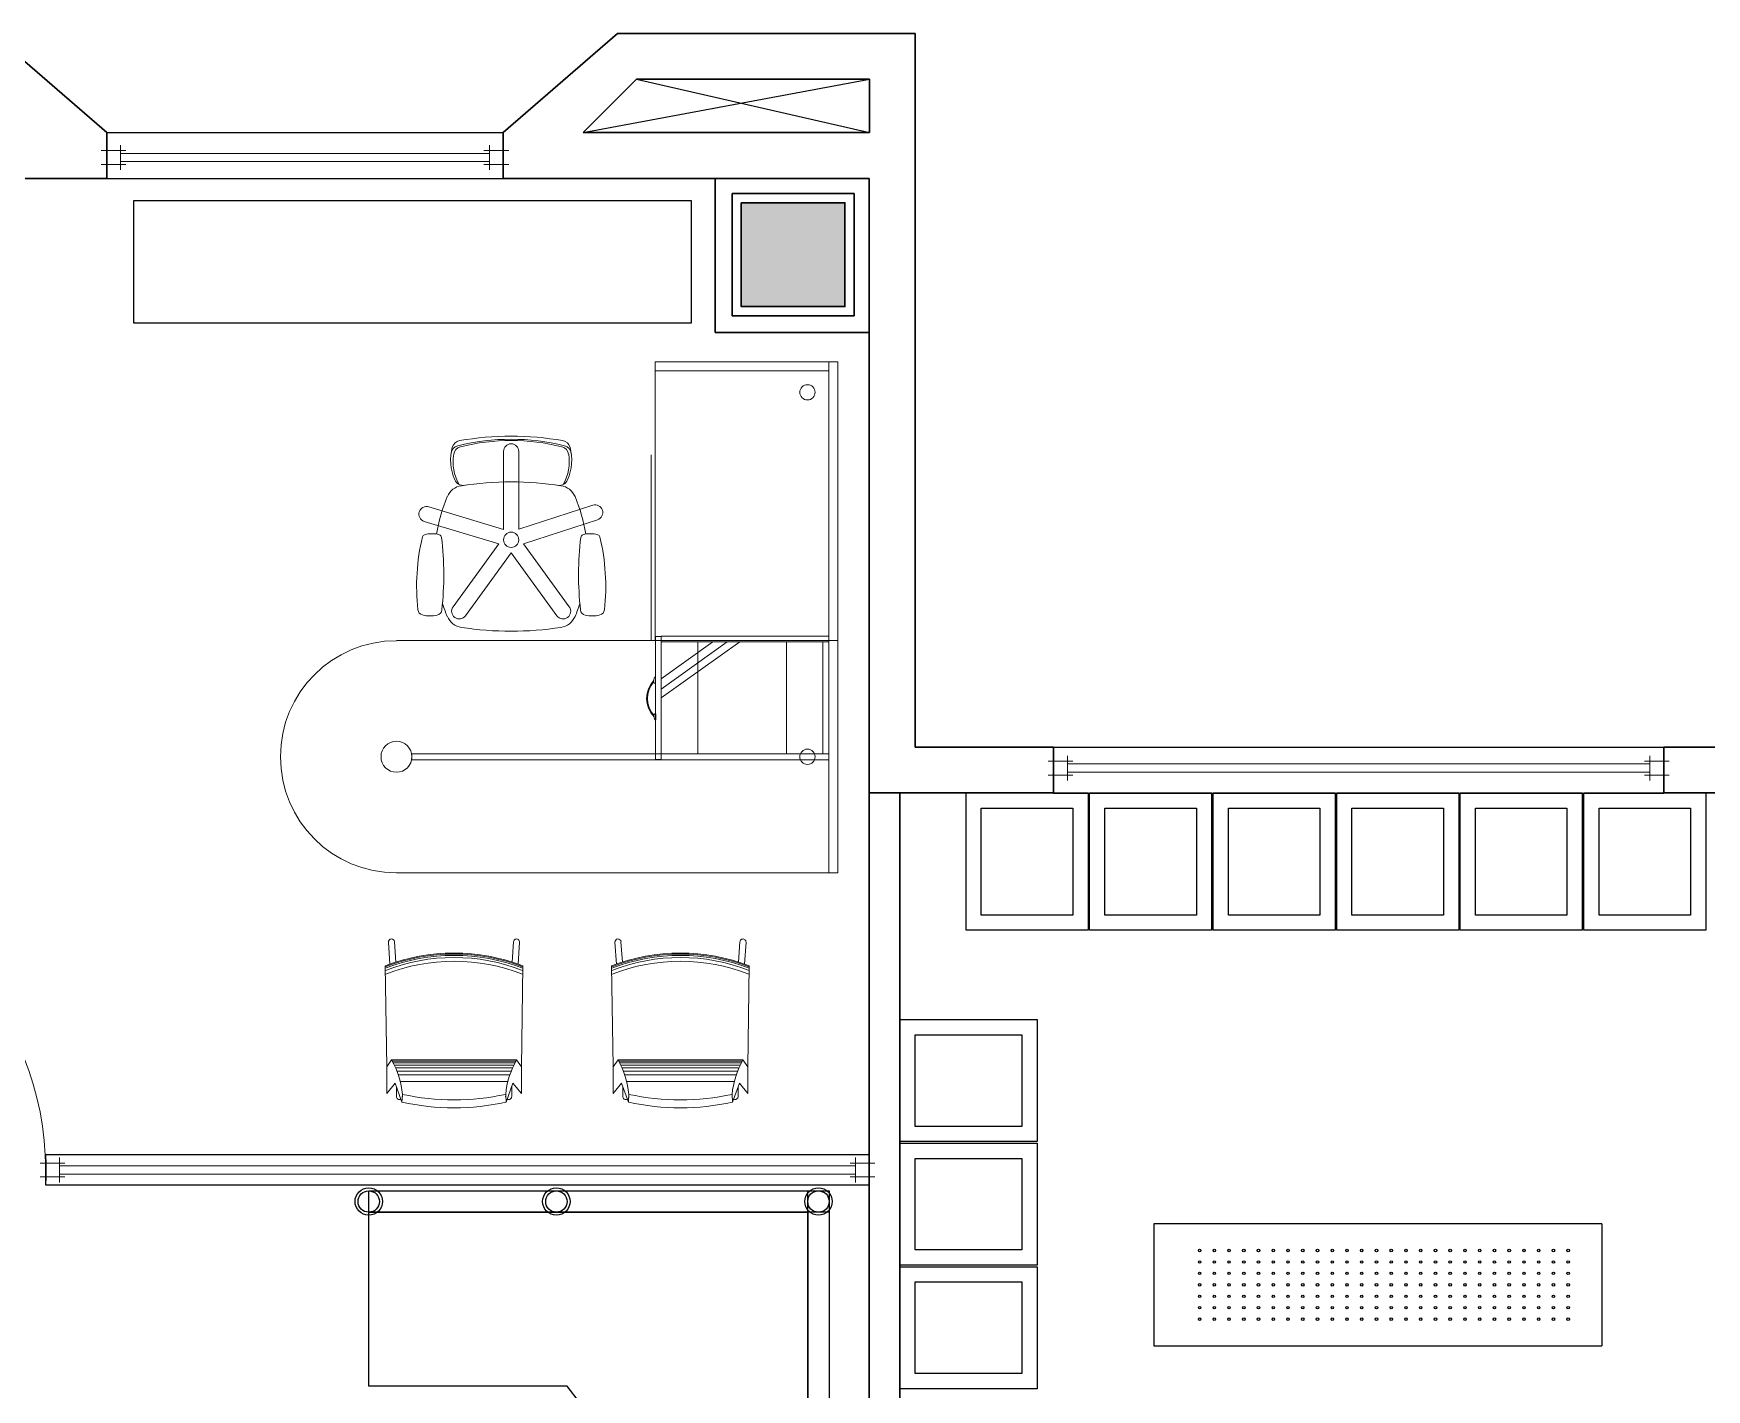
# Model space of a CAD drawing. Header units: inches. Extents: x 32 to 51.7, y 18.3 to 41.9.
# Drawn here: x 41.48 to 46.97, y 37.5 to 41.95 of the extents above; entities that cross this region are included whole.
import ezdxf

# ---------------------------------------------------------------- set-up
doc = ezdxf.new("R2010")
doc.units = ezdxf.units.IN
doc.header["$MEASUREMENT"] = 0
doc.linetypes.add('EJES½', pattern=[0.175, 0.1, -0.025, 0.025, -0.025])
for name, color, linetype in [('1', 5, 'Continuous'), ('10', 253, 'Continuous'), ('2', 251, 'Continuous'), ('8', 5, 'Continuous')]:
    doc.layers.add(name, color=color, linetype=linetype)
for name, color, linetype, lineweight in [('11', 253, 'Continuous', 13), ('4', 253, 'Continuous', 9), ('6', 251, 'Continuous', 0), ('WALL 1 100', 250, 'Continuous', 30)]:
    doc.layers.add(name, color=color, linetype=linetype, lineweight=lineweight)

# ---------------------------------------------------------------- blocks, each defined once
blk = doc.blocks.new('TR TR G')
at = {"layer": '11'}
for p, q in [((2196.4235, 1191.2698), (2196.7547, 1191.2749)), ((2196.442, 1190.8461), (2196.442, 1191.2523)), ((2196.4459, 1190.8445), (2196.4459, 1191.2538)), ((2196.7604, 1191.2593), (2196.8319, 1191.264)), ((2196.3263, 1191.2383), (2196.3589, 1191.2383)), ((2196.3757, 1190.8726), (2196.3757, 1191.2257)), ((2196.3973, 1190.8663), (2196.3973, 1191.2321)), ((2196.4095, 1190.8618), (2196.4095, 1191.2365)), ((2196.4203, 1190.8573), (2196.4203, 1191.241)), ((2196.429, 1190.8533), (2196.429, 1191.245)), ((2196.4362, 1190.8497), (2196.4362, 1191.2486)), ((2196.767, 1191.2397), (2196.8332, 1191.2441)), ((2197.4297, 1189.9135), (2197.4297, 1191.1881)), ((2197.4496, 1191.1881), (2197.4496, 1189.9135)), ((2196.3263, 1190.86), (2196.3589, 1190.86)), ((2196.4235, 1190.8285), (2196.7547, 1190.8234)), ((2196.7604, 1190.8391), (2196.8319, 1190.8343)), ((2196.767, 1190.8586), (2196.8332, 1190.8542)), ((2196.3263, 1190.496), (2196.3589, 1190.496)), ((2196.3757, 1190.1304), (2196.3757, 1190.4835)), ((2196.3973, 1190.124), (2196.3973, 1190.4898)), ((2196.4095, 1190.1196), (2196.4095, 1190.4943)), ((2196.4203, 1190.1151), (2196.4203, 1190.4988)), ((2196.4235, 1190.5276), (2196.7547, 1190.5327)), ((2196.429, 1190.1111), (2196.429, 1190.5028)), ((2196.4362, 1190.1075), (2196.4362, 1190.5063)), ((2196.442, 1190.1038), (2196.442, 1190.51)), ((2196.4459, 1190.1022), (2196.4459, 1190.5116)), ((2196.7604, 1190.517), (2196.8319, 1190.5218)), ((2196.767, 1190.4974), (2196.8332, 1190.5019)), ((2197.5606, 1190.389), (2197.5606, 1190.3882)), ((2197.5606, 1190.3882), (2197.5806, 1190.3882)), ((2197.5806, 1190.3882), (2197.5806, 1190.389)), ((2198.4292, 1190.4026), (2197.8202, 1190.4026)), ((2197.8202, 1189.7907), (2197.8202, 1190.39)), ((2198.704, 1189.8207), (2198.704, 1190.39)), ((2197.6325, 1190.37), (2197.8163, 1190.1128)), ((2197.6617, 1190.37), (2197.8163, 1190.1537)), ((2197.6951, 1190.37), (2197.8163, 1190.2004)), ((2196.3263, 1190.1178), (2196.3589, 1190.1178)), ((2196.767, 1190.1164), (2196.8332, 1190.112)), ((2196.4235, 1190.0863), (2196.7547, 1190.0812)), ((2196.7604, 1190.0968), (2196.8319, 1190.092)), ((2197.4297, 1189.8207), (2197.4297, 1189.8677)), ((2197.4496, 1189.8677), (2197.4496, 1189.8207)), ((2197.0591, 1189.8207), (2197.8202, 1189.8207)), ((2197.4496, 1189.8207), (2197.4297, 1189.8207)), ((2197.8202, 1189.8207), (2198.734, 1189.8207)), ((2198.734, 1189.8207), (2198.704, 1189.8207))]:
    blk.add_line(p, q, dxfattribs=at)
for p, q in [((2197.0591, 1191.2379), (2197.0591, 1189.7907)), ((2197.8202, 1189.7907), (2197.8202, 1191.2379)), ((2197.4308, 1190.37), (2197.4308, 1190.389)), ((2197.4308, 1190.389), (2197.8343, 1190.389)), ((2197.5676, 1190.3932), (2197.5606, 1190.3912)), ((2197.5606, 1190.3912), (2197.5606, 1190.389)), ((2197.5706, 1190.3932), (2197.5676, 1190.3932)), ((2197.5776, 1190.3932), (2197.5747, 1190.3932)), ((2197.5806, 1190.389), (2197.5806, 1190.3902)), ((2197.6805, 1190.391), (2197.6805, 1190.389)), ((2197.6863, 1190.394), (2197.6835, 1190.394)), ((2197.6934, 1190.394), (2197.6905, 1190.394)), ((2197.7004, 1190.392), (2197.6934, 1190.394)), ((2197.7004, 1190.389), (2197.7004, 1190.392)), ((2198.734, 1190.39), (2197.8202, 1190.39)), ((2197.8343, 1190.37), (2197.8343, 1190.389)), ((2198.734, 1189.7907), (2198.734, 1190.39)), ((2197.4298, 1190.37), (2197.4488, 1190.37)), ((2197.4298, 1189.8207), (2197.4298, 1190.37)), ((2197.4488, 1190.37), (2197.4488, 1189.8207)), ((2197.4488, 1190.37), (2197.4488, 1190.2501)), ((2197.8163, 1190.37), (2197.4488, 1190.37)), ((2197.8163, 1189.8207), (2197.8163, 1190.37)), ((2197.8163, 1190.37), (2197.8353, 1190.37)), ((2197.8163, 1190.2501), (2197.8163, 1190.37)), ((2197.8353, 1190.37), (2197.8353, 1189.8207)), ((2197.4488, 1190.2501), (2197.8163, 1190.2501)), ((2197.4488, 1189.9595), (2197.4488, 1189.8397)), ((2197.8163, 1189.9595), (2197.4488, 1189.9595)), ((2197.8163, 1189.8397), (2197.8163, 1189.9595)), ((2197.4297, 1189.8677), (2197.4297, 1189.9135)), ((2197.4496, 1189.9135), (2197.4496, 1189.8677)), ((2197.4488, 1189.8397), (2197.4488, 1189.8207)), ((2197.8163, 1189.8397), (2197.4488, 1189.8397)), ((2197.4488, 1189.8397), (2197.8163, 1189.8397)), ((2197.8163, 1189.8207), (2197.8163, 1189.8397)), ((2197.0591, 1189.7907), (2197.8202, 1189.7907)), ((2197.4488, 1189.8207), (2197.4298, 1189.8207)), ((2197.4488, 1189.8207), (2197.8163, 1189.8207)), ((2197.8353, 1189.8207), (2197.8163, 1189.8207)), ((2197.8202, 1189.7907), (2198.734, 1189.7907))]:
    blk.add_line(p, q, dxfattribs=at).dxf.unprotected_set("ltscale", 0)
for points in [[(2196.3363, 1191.2698), (2196.3697, 1191.2422), (2196.3079, 1191.2199), (2196.3328, 1191.2185, 0.10677), (2196.4459, 1191.2538), (2196.4235, 1191.2698)], [(2196.3363, 1190.8285), (2196.3697, 1190.8561), (2196.3079, 1190.8784), (2196.3328, 1190.8799, -0.10677), (2196.4459, 1190.8445), (2196.4235, 1190.8285)], [(2196.3363, 1190.5276), (2196.3697, 1190.4999), (2196.3079, 1190.4776), (2196.3328, 1190.4762, 0.10677), (2196.4459, 1190.5116), (2196.4235, 1190.5276)], [(2196.3363, 1190.0863), (2196.3697, 1190.1139), (2196.3079, 1190.1362), (2196.3328, 1190.1376, -0.10677), (2196.4459, 1190.1022), (2196.4235, 1190.0863)]]:
    blk.add_lwpolyline(points, format="xyb", close=True, dxfattribs=at)
at = {"layer": '11', "ltscale": 0.0013}
for points in [[(2198.1844, 1190.8869), (2198.2585, 1191.1319, 1), (2198.211, 1191.1473), (2198.137, 1190.9027)], [(2198.1376, 1190.9023), (2197.9311, 1191.0524, 1), (2197.9017, 1191.012), (2198.1083, 1190.8619)], [(2198.1844, 1190.8869), (2198.4404, 1190.8869, -1), (2198.4404, 1190.8369), (2198.1851, 1190.8369)], [(2198.1376, 1190.8215), (2197.9311, 1190.6715, -1), (2197.9017, 1190.7119), (2198.1083, 1190.8619)], [(2198.1851, 1190.8369), (2198.264, 1190.5942, -1), (2198.2165, 1190.5787), (2198.1376, 1190.8215)]]:
    blk.add_lwpolyline(points, format="xyb", dxfattribs=at)
at = {"layer": '11'}
blk.add_circle((2197.4396, 1191.2379), 0.0507, dxfattribs=at)
at = {"layer": '11', "ltscale": 0.0013}
blk.add_circle((2198.1507, 1190.8619), 0.025, dxfattribs=at)
at = {"layer": '11'}
for centre in [(2197.4396, 1189.8906), (2198.6341, 1189.8906)]:
    blk.add_circle(centre, 0.025, dxfattribs=at).dxf.unprotected_set("ltscale", 0)
for centre, radius, start, end in [((2197.4396, 1191.2379), 0.3805, 0, 180), ((2197.6309, 1190.3317), 0.0862, 46.2947, 134.3924), ((2197.6309, 1190.3317), 0.0834, 48.3765, 132.3619), ((2197.5776, 1190.3902), 0.003, 0, 90), ((2197.6835, 1190.391), 0.003, 90, 180)]:
    blk.add_arc(centre, radius, start, end, dxfattribs=at).dxf.unprotected_set("ltscale", 0)
for centre, radius, start, end in [((2196.1641, 1191.0492), 0.6056, 338.2907, 21.7093), ((2196.1641, 1191.0492), 0.6177, 338.6593, 21.3407), ((2196.1641, 1191.0492), 0.6244, 338.8565, 21.1435), ((2196.1641, 1191.0492), 0.629, 338.9889, 21.0111), ((2196.1641, 1191.0492), 0.6322, 339.082, 20.918), ((2196.8325, 1191.2541), 0.00999, 273.833, 93.833), ((2197.0678, 1191.0492), 0.7788, 167.3384, 192.6616), ((2197.1162, 1191.0492), 0.801, 167.7965, 192.2035), ((2196.3263, 1191.2283), 0.00999, 90, 209.3992), ((2196.3263, 1191.2283), 0.00999, 247.997, 285.4712), ((2197.4396, 1191.2379), 0.0507, 258.6472, 281.3528), ((2197.9992, 1191.1276), 0.0982, 165.0234, 193.7065), ((2197.9237, 1191.1478), 0.02, 96.3633, 165.0234), ((2197.9984, 1190.4776), 0.6943, 76.5348, 96.3633), ((2198.1578, 1191.1431), 0.00999, 15.8632, 76.5348), ((2198.0833, 1191.122), 0.0874, 343.5545, 15.8632), ((2198.0958, 1190.6125), 0.4991, 108.0207, 113.2039), ((2197.9233, 1191.109), 0.02, 193.7065, 263.6183), ((2198.0359, 1192.116), 1.0332, 263.6183, 276.8291), ((2198.1576, 1191.1), 0.00999, 276.8291, 343.5545), ((2198.0958, 1190.6125), 0.4991, 66.7961, 81.5349), ((2197.9228, 1191.0161), 0.0599, 113.2039, 171.2931), ((2198.2688, 1191.0161), 0.0599, 8.7069, 66.7961), ((2198.3592, 1191.0194), 0.03, 113.2863, 188.1686), ((2198.4063, 1190.9046), 0.1479, 80.2985, 120.0198), ((2198.412, 1190.8969), 0.1634, 75.0765, 113.2863), ((2198.4262, 1191.0208), 0.03, 14.4913, 80.2985), ((2198.4302, 1191.0291), 0.03, 15.1127, 82.138), ((2198.4463, 1191.0258), 0.03, 9.7826, 75.0765), ((2197.7489, 1190.8619), 0.7314, 346.16, 13.84), ((2198.9299, 1190.8619), 1.0788, 171.2931, 188.7069), ((2197.2617, 1190.8619), 1.0788, 351.2931, 8.7069), ((2197.8113, 1190.8619), 0.6651, 345.5087, 14.4913), ((2197.4957, 1190.8619), 0.9946, 350.2174, 9.7826), ((2196.3263, 1190.87), 0.00999, 150.6008, 270), ((2196.3263, 1190.87), 0.00999, 74.5288, 112.003), ((2196.8325, 1190.8442), 0.00999, 266.167, 86.167), ((2198.3592, 1190.7044), 0.03, 171.8314, 246.7137), ((2197.9228, 1190.7077), 0.0599, 188.7069, 246.7961), ((2198.0958, 1191.1113), 0.4991, 246.7961, 251.9793), ((2198.0958, 1191.1113), 0.4991, 278.4651, 293.2039), ((2198.2688, 1190.7077), 0.0599, 293.2039, 351.2931), ((2198.4063, 1190.8192), 0.1479, 239.9802, 279.7015), ((2198.412, 1190.8269), 0.1634, 246.7137, 284.9235), ((2198.4262, 1190.703), 0.03, 279.7015, 345.5087), ((2198.4302, 1190.6948), 0.03, 277.862, 344.8873), ((2198.4463, 1190.698), 0.03, 284.9235, 350.2174), ((2197.9992, 1190.5962), 0.0982, 166.2935, 194.9766), ((2197.9233, 1190.6148), 0.02, 96.3817, 166.2935), ((2198.0359, 1189.6078), 1.0332, 83.1709, 96.3817), ((2198.1576, 1190.6238), 0.00999, 16.4455, 83.1709), ((2198.0833, 1190.6019), 0.0874, 344.1368, 16.4455), ((2197.9237, 1190.576), 0.02, 194.9766, 263.6367), ((2197.9984, 1191.2462), 0.6943, 263.6367, 283.4652), ((2198.1578, 1190.5807), 0.00999, 283.4652, 344.1368), ((2196.3263, 1190.4861), 0.00999, 90, 209.3992), ((2196.1641, 1190.3069), 0.6056, 338.2907, 21.7093), ((2196.1641, 1190.3069), 0.6177, 338.6593, 21.3407), ((2196.1641, 1190.3069), 0.6244, 338.8565, 21.1435), ((2196.1641, 1190.3069), 0.629, 338.9889, 21.0111), ((2196.1641, 1190.3069), 0.6322, 339.082, 20.918), ((2196.8325, 1190.5118), 0.00999, 273.833, 93.833), ((2197.0678, 1190.3069), 0.7788, 167.3384, 192.6616), ((2197.1162, 1190.3069), 0.801, 167.7965, 192.2035), ((2196.3263, 1190.4861), 0.00999, 247.997, 285.4712), ((2196.3263, 1190.1278), 0.00999, 150.6008, 270), ((2196.3263, 1190.1278), 0.00999, 74.5288, 112.003), ((2196.8325, 1190.102), 0.00999, 266.167, 86.167)]:
    blk.add_arc(centre, radius, start, end, dxfattribs=at)
blk = doc.blocks.new('SILLA1')
at = {"lineweight": 0}
for p, q in [((-0.151, 0.4), (0.151, 0.4)), ((-0.2852, 0.2769), (-0.2852, 0.2769)), ((-0.188, 0.0613), (-0.2205, 0.3213)), ((0.188, 0.0613), (0.2205, 0.3213)), ((0.1185, 0), (-0.1185, 0))]:
    blk.add_line(p, q, dxfattribs=at)
for centre, start, end in [((-0.151, 0.33), 90, 187.125), ((0.151, 0.33), 352.875, 90), ((-0.1185, 0.07), 187.125, 270), ((0.1185, 0.07), 270, 352.875)]:
    blk.add_arc(centre, 0.07, start, end, dxfattribs=at)
for centre, major_axis, ratio, start_param, end_param in [((-0.0097, 0.4626), (-0.2446, 0), 0.13352, 4.712389, 10.995574), ((-0.2528, 0.1923), (-0.0308, 0.1821), 0.128041, -1.570796, 4.712389)]:
    blk.add_ellipse(centre, major_axis=major_axis, ratio=ratio, start_param=start_param, end_param=end_param, dxfattribs=at)
at = {"lineweight": 0, "extrusion": (0, 0, -1)}
blk.add_ellipse((0.2528, 0.1923), major_axis=(-0.0308, -0.1821), ratio=0.128041, start_param=3.141593, end_param=9.424778, dxfattribs=at)
blk = doc.blocks.new('ISLETSENCILL')
for points in [[(3.1274, -0.5337), (3.1274, -1.973), (1.6234, -1.973), (1.6234, -1.403), (2.2734, -1.403), (2.5574, -1.1837), (2.5574, -0.5337)], [(1.8991, -1.367), (1.9948, -1.367), (1.9948, -1.403), (1.8991, -1.403)], [(1.8991, -1.367), (1.9948, -1.367), (1.9948, -1.403), (1.8991, -1.403)], [(1.6684, -1.673), (2.1984, -1.673), (2.1984, -1.973), (1.6684, -1.973)], [(3.1274, -1.973), (3.1974, -1.973), (3.1974, -2.043), (3.1274, -2.043)]]:
    blk.add_lwpolyline(points, close=True)
blk.add_lwpolyline([(3.1274, -2.043), (1.6234, -2.043), (1.6234, -1.973), (3.1274, -1.973), (3.1274, -0.5337), (3.1974, -0.5337), (3.1974, -1.973)])
for centre, radius in [((3.1624, -0.5337), 0.045), ((3.1624, -0.5337), 0.035), ((3.1624, -1.1487), 0.045), ((3.1624, -1.1487), 0.035), ((1.6234, -2.008), 0.045), ((1.6234, -2.008), 0.035), ((2.2255, -2.008), 0.045), ((2.2255, -2.008), 0.035), ((3.1624, -2.008), 0.045), ((3.1624, -2.008), 0.035)]:
    blk.add_circle(centre, radius)
blk.add_blockref('SILLA1', (1.9975, -1.1774))
blk = doc.blocks.new('ASASAS')
at = {"layer": 'WALL 1 100'}
h = blk.add_hatch(color=256, dxfattribs=at)
h.dxf.hatch_style = 1
h.paths.add_polyline_path([(7076.1468, 1050.5505), (7075.8068, 1050.5505), (7075.8068, 1050.2105), (7076.1468, 1050.2105)])
for points in [[(7075.7768, 1050.1805), (7076.1768, 1050.1805), (7076.1768, 1050.5805), (7075.7768, 1050.5805)], [(7075.8068, 1050.2105), (7076.1468, 1050.2105), (7076.1468, 1050.5505), (7075.8068, 1050.5505)]]:
    blk.add_lwpolyline(points, close=True, dxfattribs=at)
blk = doc.blocks.new('*U33')
at = {"color": 8, "linetype": 'ByBlock', "lineweight": 0}
for p, q in [((0, 0.025), (-0.02, 0.025)), ((0, 0.025), (0, 0.045)), ((0.05, 0.025), (0.05, 0.045)), ((0.05, 0.025), (0.07, 0.025)), ((2.9401, 0.025), (2.9201, 0.025)), ((2.9401, 0.025), (2.9401, 0.045)), ((2.9901, 0.025), (2.9901, 0.045)), ((2.9901, 0.025), (3.0101, 0.025)), ((0, -0.025), (-0.02, -0.025)), ((0, -0.025), (0, -0.045)), ((0.05, -0.025), (0.05, -0.045)), ((0.05, -0.025), (0.07, -0.025)), ((2.9401, -0.025), (2.9201, -0.025)), ((2.9401, -0.025), (2.9401, -0.045)), ((2.9901, -0.025), (2.9901, -0.045)), ((2.9901, -0.025), (3.0101, -0.025))]:
    blk.add_line(p, q, dxfattribs=at)
for p, q in [((0.05, 0.015), (2.9401, 0.015)), ((0.05, -0.015), (2.9401, -0.015))]:
    blk.add_line(p, q)
at = {"linetype": 'ByBlock'}
for points in [[(0, -0.025), (0.05, -0.025), (0.05, 0.025), (0, 0.025)], [(2.9401, -0.025), (2.9901, -0.025), (2.9901, 0.025), (2.9401, 0.025)]]:
    blk.add_lwpolyline(points, close=True, dxfattribs=at)
blk = doc.blocks.new('Puerta 100cm')
at = {"color": 8, "linetype": 'EJES½', "lineweight": 0}
for p, q in [((0.045, 1.105), (0.045, -0.125)), ((-0.08, 0.95), (0.17, 0.95)), ((-0.08, 0), (0.17, 0))]:
    blk.add_line(p, q, dxfattribs=at)
blk.add_lwpolyline([(0.065, -0.02), (0.025, -0.02), (0.025, 1), (0.065, 1)], close=True)
at = {"color": 8, "lineweight": 0, "const_width": 0.0125}
for points in [[(0.0125, 0.9125), (0.0125, 0.9875)], [(0.0775, 0.9125), (0.0775, 0.9875)]]:
    blk.add_lwpolyline(points, dxfattribs=at)
at = {"color": 8, "lineweight": 0}
blk.add_arc((0, 0), 1, 0, 86.2731, dxfattribs=at)
blk = doc.blocks.new('*U28')
at = {"rotation": 232.742051304329}
blk.add_blockref('Puerta 100cm', (0, 0), dxfattribs=at)
blk = doc.blocks.new('*U36')
at = {"color": 8, "linetype": 'ByBlock', "lineweight": 0}
for p, q in [((0, 0.025), (-0.02, 0.025)), ((0, 0.025), (0, 0.045)), ((0.05, 0.025), (0.05, 0.045)), ((0.05, 0.025), (0.07, 0.025)), ((1.3896, 0.025), (1.3696, 0.025)), ((1.3896, 0.025), (1.3896, 0.045)), ((1.4396, 0.025), (1.4396, 0.045)), ((1.4396, 0.025), (1.4596, 0.025)), ((0, -0.025), (-0.02, -0.025)), ((0, -0.025), (0, -0.045)), ((0.05, -0.025), (0.05, -0.045)), ((0.05, -0.025), (0.07, -0.025)), ((1.3896, -0.025), (1.3696, -0.025)), ((1.3896, -0.025), (1.3896, -0.045)), ((1.4396, -0.025), (1.4396, -0.045)), ((1.4396, -0.025), (1.4596, -0.025))]:
    blk.add_line(p, q, dxfattribs=at)
for p, q in [((0.05, 0.015), (1.3896, 0.015)), ((0.05, -0.015), (1.3896, -0.015))]:
    blk.add_line(p, q)
at = {"linetype": 'ByBlock'}
for points in [[(0, -0.025), (0.05, -0.025), (0.05, 0.025), (0, 0.025)], [(1.3896, -0.025), (1.4396, -0.025), (1.4396, 0.025), (1.3896, 0.025)]]:
    blk.add_lwpolyline(points, close=True, dxfattribs=at)
blk = doc.blocks.new('*U30')
at = {"color": 8, "linetype": 'ByBlock', "lineweight": 0}
for p, q in [((0, 0.025), (-0.02, 0.025)), ((0, 0.025), (0, 0.045)), ((0.05, 0.025), (0.05, 0.045)), ((0.05, 0.025), (0.07, 0.025)), ((2.1648, 0.025), (2.1448, 0.025)), ((2.1648, 0.025), (2.1648, 0.045)), ((2.2148, 0.025), (2.2148, 0.045)), ((2.2148, 0.025), (2.2348, 0.025)), ((0, -0.025), (-0.02, -0.025)), ((0, -0.025), (0, -0.045)), ((0.05, -0.025), (0.05, -0.045)), ((0.05, -0.025), (0.07, -0.025)), ((2.1648, -0.025), (2.1448, -0.025)), ((2.1648, -0.025), (2.1648, -0.045)), ((2.2148, -0.025), (2.2148, -0.045)), ((2.2148, -0.025), (2.2348, -0.025))]:
    blk.add_line(p, q, dxfattribs=at)
for p, q in [((0.05, 0.015), (2.1648, 0.015)), ((0.05, -0.015), (2.1648, -0.015))]:
    blk.add_line(p, q)
at = {"linetype": 'ByBlock'}
for points in [[(0, -0.025), (0.05, -0.025), (0.05, 0.025), (0, 0.025)], [(2.1648, -0.025), (2.2148, -0.025), (2.2148, 0.025), (2.1648, 0.025)]]:
    blk.add_lwpolyline(points, close=True, dxfattribs=at)

msp = doc.modelspace()

# ---------------------------------------------------------------- linework, layer by layer
at = {"layer": '10'}
for p, q in [((46.6246, 38.0458), (45.1557, 38.0458)), ((45.1557, 38.0458), (45.1557, 37.6458)), ((46.6246, 38.0458), (46.6246, 37.6458)), ((45.1557, 37.6458), (46.6246, 37.6458))]:
    msp.add_line(p, q, dxfattribs=at)
at = {"layer": '10', "linetype": 'Continuous'}
msp.add_lwpolyline([(43.6404, 41.3985), (41.8104, 41.3985), (41.8104, 40.9985), (43.6404, 40.9985), (43.6404, 41.3985)], dxfattribs=at)
at = {"layer": '10'}
for points in [[(44.9401, 39.0077), (44.5401, 39.0077), (44.5401, 39.4577), (44.9401, 39.4577)], [(45.3451, 39.0077), (44.9451, 39.0077), (44.9451, 39.4577), (45.3451, 39.4577)], [(45.7501, 39.0077), (45.3501, 39.0077), (45.3501, 39.4577), (45.7501, 39.4577)], [(46.1551, 39.0077), (45.7551, 39.0077), (45.7551, 39.4577), (46.1551, 39.4577)], [(46.5601, 39.0077), (46.1601, 39.0077), (46.1601, 39.4577), (46.5601, 39.4577)], [(46.9651, 39.0077), (46.5651, 39.0077), (46.5651, 39.4577), (46.9651, 39.4577)], [(44.8901, 39.0577), (44.5901, 39.0577), (44.5901, 39.4077), (44.8901, 39.4077)], [(45.2951, 39.0577), (44.9951, 39.0577), (44.9951, 39.4077), (45.2951, 39.4077)], [(45.7001, 39.0577), (45.4001, 39.0577), (45.4001, 39.4077), (45.7001, 39.4077)], [(46.1051, 39.0577), (45.8051, 39.0577), (45.8051, 39.4077), (46.1051, 39.4077)], [(46.5101, 39.0577), (46.2101, 39.0577), (46.2101, 39.4077), (46.5101, 39.4077)], [(46.9151, 39.0577), (46.6151, 39.0577), (46.6151, 39.4077), (46.9151, 39.4077)], [(44.3231, 38.3151), (44.3231, 38.7151), (44.7731, 38.7151), (44.7731, 38.3151)], [(44.3731, 38.3651), (44.3731, 38.6651), (44.7231, 38.6651), (44.7231, 38.3651)], [(44.3231, 37.9101), (44.3231, 38.3101), (44.7731, 38.3101), (44.7731, 37.9101)], [(44.3731, 37.9601), (44.3731, 38.2601), (44.7231, 38.2601), (44.7231, 37.9601)], [(44.3231, 37.5051), (44.3231, 37.9051), (44.7731, 37.9051), (44.7731, 37.5051)], [(44.3731, 37.5551), (44.3731, 37.8551), (44.7231, 37.8551), (44.7231, 37.5551)]]:
    msp.add_lwpolyline(points, close=True, dxfattribs=at)
for centre in [(45.3057, 37.9583), (45.354, 37.9583), (45.4023, 37.9583), (45.4507, 37.9583), (45.499, 37.9583), (45.5473, 37.9583), (45.5957, 37.9583), (45.644, 37.9583), (45.6923, 37.9583), (45.7407, 37.9583), (45.789, 37.9583), (45.8373, 37.9583), (45.8857, 37.9583), (45.934, 37.9583), (45.9823, 37.9583), (46.0307, 37.9583), (46.079, 37.9583), (46.1273, 37.9583), (46.1757, 37.9583), (46.224, 37.9583), (46.2723, 37.9583), (46.3207, 37.9583), (46.369, 37.9583), (46.4173, 37.9583), (46.4657, 37.9583), (46.514, 37.9583), (45.3057, 37.9208), (45.354, 37.9208), (45.4023, 37.9208), (45.4507, 37.9208), (45.499, 37.9208), (45.5473, 37.9208), (45.5957, 37.9208), (45.644, 37.9208), (45.6923, 37.9208), (45.7407, 37.9208), (45.789, 37.9208), (45.8373, 37.9208), (45.8857, 37.9208), (45.934, 37.9208), (45.9823, 37.9208), (46.0307, 37.9208), (46.079, 37.9208), (46.1273, 37.9208), (46.1757, 37.9208), (46.224, 37.9208), (46.2723, 37.9208), (46.3207, 37.9208), (46.369, 37.9208), (46.4173, 37.9208), (46.4657, 37.9208), (46.514, 37.9208), (45.3057, 37.8833), (45.3057, 37.8458), (45.354, 37.8833), (45.354, 37.8458), (45.4023, 37.8833), (45.4023, 37.8458), (45.4507, 37.8833), (45.4507, 37.8458), (45.499, 37.8833), (45.499, 37.8458), (45.5473, 37.8833), (45.5473, 37.8458), (45.5957, 37.8833), (45.5957, 37.8458), (45.644, 37.8833), (45.644, 37.8458), (45.6923, 37.8833), (45.6923, 37.8458), (45.7407, 37.8833), (45.7407, 37.8458), (45.789, 37.8833), (45.789, 37.8458), (45.8373, 37.8833), (45.8373, 37.8458), (45.8857, 37.8833), (45.8857, 37.8458), (45.934, 37.8833), (45.934, 37.8458), (45.9823, 37.8833), (45.9823, 37.8458), (46.0307, 37.8833), (46.0307, 37.8458), (46.079, 37.8833), (46.079, 37.8458), (46.1273, 37.8833), (46.1273, 37.8458), (46.1757, 37.8833), (46.1757, 37.8458), (46.224, 37.8833), (46.224, 37.8458), (46.2723, 37.8833), (46.2723, 37.8458), (46.3207, 37.8833), (46.3207, 37.8458), (46.369, 37.8833), (46.369, 37.8458), (46.4173, 37.8833), (46.4173, 37.8458), (46.4657, 37.8833), (46.4657, 37.8458), (46.514, 37.8833), (46.514, 37.8458), (45.3057, 37.8083), (45.354, 37.8083), (45.4023, 37.8083), (45.4507, 37.8083), (45.499, 37.8083), (45.5473, 37.8083), (45.5957, 37.8083), (45.644, 37.8083), (45.6923, 37.8083), (45.7407, 37.8083), (45.789, 37.8083), (45.8373, 37.8083), (45.8857, 37.8083), (45.934, 37.8083), (45.9823, 37.8083), (46.0307, 37.8083), (46.079, 37.8083), (46.1273, 37.8083), (46.1757, 37.8083), (46.224, 37.8083), (46.2723, 37.8083), (46.3207, 37.8083), (46.369, 37.8083), (46.4173, 37.8083), (46.4657, 37.8083), (46.514, 37.8083), (45.3057, 37.7708), (45.3057, 37.7333), (45.354, 37.7708), (45.354, 37.7333), (45.4023, 37.7708), (45.4023, 37.7333), (45.4507, 37.7708), (45.4507, 37.7333), (45.499, 37.7708), (45.499, 37.7333), (45.5473, 37.7708), (45.5473, 37.7333), (45.5957, 37.7708), (45.5957, 37.7333), (45.644, 37.7708), (45.644, 37.7333), (45.6923, 37.7708), (45.6923, 37.7333), (45.7407, 37.7708), (45.7407, 37.7333), (45.789, 37.7708), (45.789, 37.7333), (45.8373, 37.7708), (45.8373, 37.7333), (45.8857, 37.7708), (45.8857, 37.7333), (45.934, 37.7708), (45.934, 37.7333), (45.9823, 37.7708), (45.9823, 37.7333), (46.0307, 37.7708), (46.0307, 37.7333), (46.079, 37.7708), (46.079, 37.7333), (46.1273, 37.7708), (46.1273, 37.7333), (46.1757, 37.7708), (46.1757, 37.7333), (46.224, 37.7708), (46.224, 37.7333), (46.2723, 37.7708), (46.2723, 37.7333), (46.3207, 37.7708), (46.3207, 37.7333), (46.369, 37.7708), (46.369, 37.7333), (46.4173, 37.7708), (46.4173, 37.7333), (46.4657, 37.7708), (46.4657, 37.7333), (46.514, 37.7708), (46.514, 37.7333)]:
    msp.add_circle(centre, 0.00408, dxfattribs=at)
at = {"layer": '2', "color": 8}
for points in [[(43.2852, 41.6219), (44.2233, 41.7969)], [(43.4602, 41.7969), (44.2233, 41.6219)]]:
    msp.add_lwpolyline(points, dxfattribs=at)
at = {"layer": '8', "color": 148, "linetype": 'Continuous'}
for p, q in [((41.7231, 41.6219), (43.0231, 41.6219)), ((41.7231, 41.4719), (43.0231, 41.4719)), ((44.8271, 39.6076), (46.8271, 39.6076)), ((44.8271, 39.4576), (46.8271, 39.4576)), ((41.5231, 38.2569), (41.5231, 38.1869))]:
    msp.add_line(p, q, dxfattribs=at)
for points in [[(44.2231, 38.2719), (41.5231, 38.2719)], [(41.5231, 38.1719), (41.5231, 38.2719)], [(44.2231, 38.1719), (41.5231, 38.1719)]]:
    msp.add_lwpolyline(points, dxfattribs=at)
at = {"layer": 'WALL 1 100'}
for p, q in [((43.3981, 41.9469), (44.3731, 41.9469)), ((44.3731, 41.9469), (44.3731, 39.6077)), ((43.2852, 41.6219), (43.4602, 41.7969)), ((44.2233, 41.7969), (43.4602, 41.7969)), ((44.2233, 41.7969), (44.2233, 41.6219)), ((43.2852, 41.6219), (44.2233, 41.6219)), ((41.7231, 41.4719), (40.5231, 41.4719)), ((43.0231, 41.4719), (44.2231, 41.4719)), ((44.2231, 41.4719), (44.2231, 39.4577)), ((44.3731, 39.6077), (44.8271, 39.6077)), ((44.8271, 39.6076), (44.8271, 39.4576)), ((46.8271, 39.6077), (51.0886, 39.6077)), ((46.8271, 39.6076), (46.8271, 39.4576)), ((44.2231, 39.4577), (44.8271, 39.4577)), ((44.3231, 39.4577), (44.3231, 36.5077)), ((46.8271, 39.4577), (50.9386, 39.4577))]:
    msp.add_line(p, q, dxfattribs=at)
at = {"layer": 'WALL 1 100', "linetype": 'Continuous'}
msp.add_line((43.4483, 41.9469), (44.2733, 41.9469), dxfattribs=at)
at = {"layer": 'WALL 1 100'}
for points in [[(41.3481, 41.9469), (41.7231, 41.6219), (41.7231, 41.4719)], [(43.3981, 41.9469), (43.0231, 41.6219), (43.0231, 41.4719)], [(43.7181, 41.4719), (43.7181, 40.9669), (44.2231, 40.9669)], [(44.2231, 30.4959), (44.2231, 39.4577)]]:
    msp.add_lwpolyline(points, dxfattribs=at)

# ---------------------------------------------------------------- block references
at = {"layer": '1', "rotation": 269.9998433827349}
msp.add_blockref('ASASAS', (-1006.388, 7117.2016), dxfattribs=at)
at = {"layer": '10'}
for name, p, rotation in [('TR TR G', (1233.9049, -2157.8665), 89.9998433828243), ('ISLETSENCILL', (42.0484, 34.9564), 89.9998433827851)]:
    msp.add_blockref(name, p, dxfattribs=dict(at, rotation=rotation))
at = {"layer": '4', "xscale": 0.9885843725261628, "yscale": 0.9885843725261628, "zscale": 0.9885843725261628, "rotation": 127.2579486956417}
msp.add_blockref('*U28', (40.5345, 38.222), dxfattribs=at)
at = {"layer": '6', "yscale": 0.9029965034860652, "rotation": 180}
for name, p, xscale, zscale in [('*U36', (41.7231, 41.5403), -0.9029965034860652, 0.9029965034860652), ('*U30', (44.8271, 39.5392), -0.9029965034860652, 0.9029965034861192), ('*U33', (44.2231, 38.222), 0.9029965034860652, 0.9029965034860652)]:
    msp.add_blockref(name, p, dxfattribs=dict(at, xscale=xscale, zscale=zscale))

doc.saveas('drawing.dxf')
